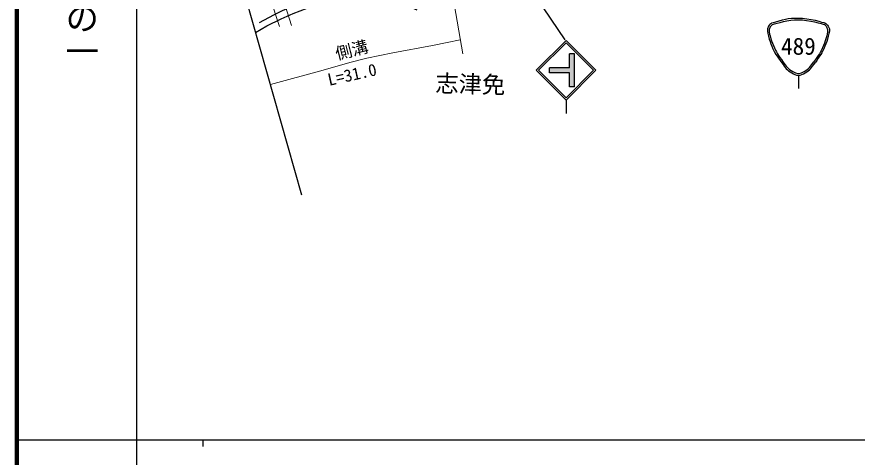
# Model space of a CAD drawing. Units: millimetres at full size, sheet at 1:1000; details may follow other scales. Extents: x 40000 to 680000, y 20000 to 380000.
# Drawn here: x 40000 to 166426, y 202409 to 268664 of the extents above; entities that cross this region are included whole.
import ezdxf
from ezdxf.enums import TextEntityAlignment as Align

# ---------------------------------------------------------------- set-up
doc = ezdxf.new("R2010")
doc.units = ezdxf.units.MM
doc.header["$LTSCALE"] = 1000
for name, color, linetype, lineweight in [('M-BGD', 7, 'Continuous', 25), ('M-BMK-OTRS', 5, 'Continuous', 25), ('M-STR-HTXT', 7, 'Continuous', 13), ('M-STR-STRC', 7, 'Continuous', 25), ('M-TTL', 2, 'Continuous', 140), ('M-TTL-BAND', 7, 'Continuous', 25)]:
    doc.layers.add(name, color=color, linetype=linetype, lineweight=lineweight)
doc.layers.add('M-BMK-HTXT', color=7, linetype='Continuous')
doc.styles.add('@ＭＳ ゴシック', font='')
doc.styles.add('ＭＳ ゴシック', font='')
doc.styles.get('@ＭＳ ゴシック').set_extended_font_data('@MS Gothic')
doc.styles.get('ＭＳ ゴシック').set_extended_font_data('MS Gothic')

msp = doc.modelspace()

# ---------------------------------------------------------------- hatches: boundary and pattern name
at = {"layer": 'M-STR-STRC'}
msp.add_hatch(color=256, dxfattribs=at).paths.add_polyline_path([(120127, 260987), (123127, 260987), (123127, 263112), (123877, 263112), (123877, 258112), (123127, 258112), (123127, 260237), (120127, 260237)])

# ---------------------------------------------------------------- linework, layer by layer
at = {"layer": 'M-BGD'}
for points in [[(76495, 267812), (78657, 268945), (79884, 269575), (80983, 270054), (83380, 270947), (85730, 271725), (88416, 272469), (91169, 272933), (92800, 273116), (94193, 273100), (95106, 273033), (96349, 272868), (97759, 272553), (99036, 272055), (100786, 271339), (102677, 270245)], [(75915, 266322), (77621, 267282), (79747, 268384), (81554, 269146), (84730, 270343), (86083, 270752), (87371, 271185), (88735, 271458), (89770, 271617), (91396, 271776), (93215, 271764), (94346, 271673), (96177, 271241), (97973, 270673), (100179, 269719)]]:
    msp.add_lwpolyline(points, dxfattribs=at)
at = {"layer": 'M-BMK-OTRS'}
msp.add_line((59679, 323584), (82841, 241895), dxfattribs=at)
at = {"layer": 'M-STR-HTXT'}
for p, q in [((73008, 287221), (79535, 267208)), ((81337, 267360), (74835, 287829)), ((107080, 263078), (103164, 285973))]:
    msp.add_line(p, q, dxfattribs=at)
msp.add_lwpolyline([(78140, 258474), (86094, 260640), (90107, 261781), (92648, 262444), (96564, 263265), (102547, 264345), (104754, 264804), (106721, 265176)], dxfattribs=at)
at = {"layer": 'M-STR-STRC'}
for p, q in [((104939, 291201), (122452, 265195)), ((118127, 260613), (122627, 265113)), ((118481, 260613), (122627, 264759)), ((127128, 260613), (122627, 265113)), ((126774, 260613), (122627, 264759)), ((123877, 263112), (123127, 263112)), ((123127, 260987), (123127, 263112)), ((123877, 258112), (123877, 263112)), ((118127, 260613), (122627, 256112)), ((118481, 260613), (122627, 256466)), ((120127, 260237), (120127, 260987)), ((123127, 260987), (120127, 260987)), ((122627, 256466), (126774, 260613)), ((122628, 256113), (127128, 260613)), ((123127, 260237), (120127, 260237)), ((123127, 258112), (123127, 260237)), ((157582, 259878), (157582, 257878)), ((123877, 258112), (123127, 258112)), ((122627, 256112), (122627, 254112))]:
    msp.add_line(p, q, dxfattribs=at)
for points, knots in [([(153582, 267735), (155282, 268264), (155993, 268489), (157582, 268483), (159172, 268476), (161344, 267808), (161582, 267735)], [0, 0, 0, 0, 1, 1, 1, 2, 2, 2, 2]), ([(153680, 267496), (154417, 267726), (156031, 268229), (157582, 268229), (159133, 268229), (161246, 267576), (161484, 267503)], [0, 0, 0, 0, 1, 1, 1, 2, 2, 2, 2]), ([(153582, 267735), (153346, 267588), (153234, 267466), (153082, 267235), (152762, 266744), (152948, 266310), (153082, 265735)], [0, 0, 0, 0, 1, 1, 1, 2, 2, 2, 2]), ([(153676, 267500), (153621, 267452), (153442, 267294), (153332, 267131), (153045, 266704), (153264, 265992), (153320, 265814)], [0, 0, 0, 0, 1, 1, 1, 2, 2, 2, 2]), ([(161486, 267503), (161542, 267454), (161721, 267296), (161832, 267131), (162120, 266704), (161900, 265991), (161844, 265812)], [0, 0, 0, 0, 1, 1, 1, 2, 2, 2, 2]), ([(161582, 267735), (161819, 267588), (161931, 267466), (162082, 267235), (162403, 266744), (162217, 266310), (162082, 265735)], [0, 0, 0, 0, 1, 1, 1, 2, 2, 2, 2]), ([(153082, 265735), (153262, 265036), (153350, 264807), (153582, 264235), (154011, 263180), (154320, 262825), (155082, 261735)], [0, 0, 0, 0, 1, 1, 1, 2, 2, 2, 2]), ([(153320, 265814), (153496, 265127), (153583, 264902), (153811, 264340), (154235, 263294), (154542, 262944), (155297, 261863)], [0, 0, 0, 0, 1, 1, 1, 2, 2, 2, 2]), ([(161845, 265814), (161668, 265127), (161582, 264902), (161354, 264340), (160930, 263294), (160623, 262944), (159868, 261863)], [0, 0, 0, 0, 1, 1, 1, 2, 2, 2, 2]), ([(162082, 265735), (161902, 265036), (161815, 264807), (161582, 264235), (161154, 263180), (160845, 262825), (160082, 261735)], [0, 0, 0, 0, 1, 1, 1, 2, 2, 2, 2]), ([(155082, 261735), (155632, 261008), (155841, 260606), (156582, 260235), (156953, 260049), (157168, 259878), (157582, 259878), (157997, 259878), (158212, 260049), (158582, 260235), (159323, 260606), (159533, 261008), (160082, 261735)], [0, 0, 0, 0, 1, 1, 1, 2, 2, 2, 3, 3, 3, 4, 4, 4, 4]), ([(155259, 261911), (155794, 261204), (155994, 260804), (156719, 260451), (157041, 260295), (157224, 260144), (157582, 260144), (157940, 260144), (158124, 260295), (158445, 260451), (159171, 260804), (159371, 261204), (159906, 261911)], [0, 0, 0, 0, 1, 1, 1, 2, 2, 2, 3, 3, 3, 4, 4, 4, 4])]:
    msp.add_open_spline(points, degree=3, knots=knots, dxfattribs=at)
at = {"layer": 'M-TTL'}
msp.add_line((40000, 380000), (40000, 20000), dxfattribs=at)
at = {"layer": 'M-TTL-BAND'}
for p, q in [((58000, 370000), (58000, 20000)), ((40000, 205000), (579000, 205000)), ((68000, 205000), (68000, 204000))]:
    msp.add_line(p, q, dxfattribs=at)

# ---------------------------------------------------------------- texts
at = {"layer": 'M-BMK-HTXT', "style": 'ＭＳ ゴシック'}
msp.add_text('志津免', height=2566, rotation=358.559, dxfattribs=at).set_placement((102936, 256623), align=Align.BOTTOM_LEFT)
at = {"layer": 'M-STR-HTXT', "style": 'ＭＳ ゴシック'}
for s, rotation, p in [('側溝', 14.199, (88327, 261644)), ('L=31.0', 12.543, (87109, 257735))]:
    msp.add_text(s, height=1833, rotation=rotation, dxfattribs=at).set_placement(p, align=Align.BOTTOM_LEFT)
at = {"layer": 'M-STR-STRC', "style": 'ＭＳ ゴシック'}
msp.add_text('489', height=2566, dxfattribs=at).set_placement((157582, 264235), align=Align.MIDDLE_CENTER)
at = {"layer": 'M-TTL-BAND', "style": '@ＭＳ ゴシック'}
msp.add_text('縮尺千分の一', height=3666, rotation=270, dxfattribs=at).set_placement((49777, 261030), align=Align.MIDDLE_RIGHT)

doc.saveas('drawing.dxf')
